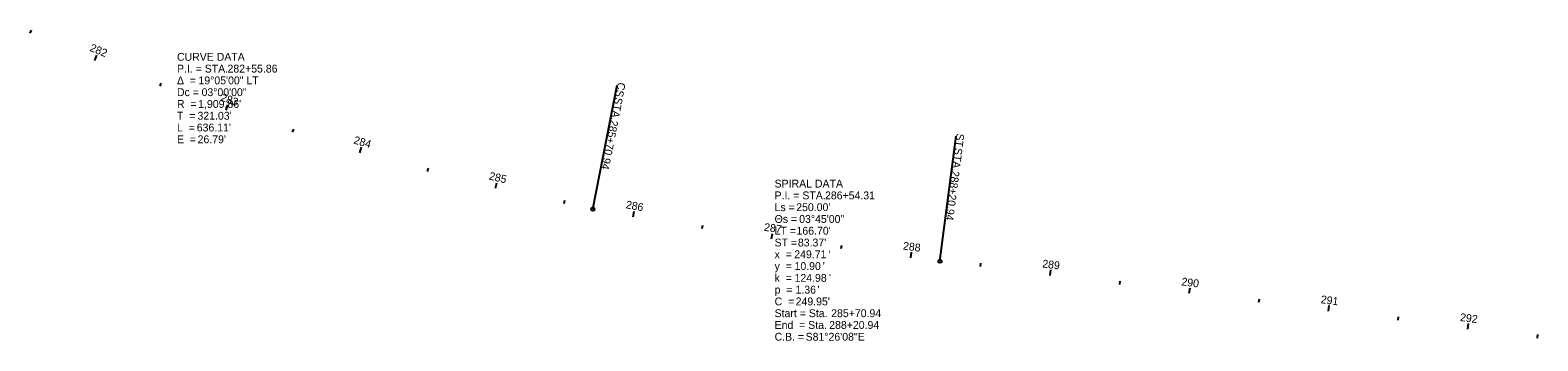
# Model space of a CAD drawing. Extents: x 1433976 to 1442459, y 450932 to 452534.
# Drawn here: x 1440307 to 1441381, y 451067 to 451289 of the extents above; entities that cross this region are included whole.
import ezdxf

# ---------------------------------------------------------------- set-up
doc = ezdxf.new("R2010")
doc.units = 0
for name, color, linetype in [('DT_X_Break_Line', 7, 'Continuous'), ('DT_X_Island', 7, 'Continuous'), ('DT_X_Terrain_Boundary', 7, 'Continuous')]:
    doc.layers.add(name, color=color, linetype=linetype)

msp = doc.modelspace()

# ---------------------------------------------------------------- linework, layer by layer
at = {"layer": 'DT_X_Break_Line'}
for p, q in [((1440707.8, 451161.3), (1440725.1, 451249.6)), ((1440955, 451124.1), (1440966.5, 451213.3))]:
    msp.add_line(p, q, dxfattribs=at)
for centre in [(1440707.8, 451161.3), (1440955, 451124.1)]:
    msp.add_circle(centre, 1.2, dxfattribs=at)
at = {"layer": 'DT_X_Terrain_Boundary'}
for p, q in [((1440306.9, 451286.8), (1440307.9, 451288.9)), ((1440353, 451267.3), (1440354.5, 451271)), ((1440399.5, 451249), (1440400.3, 451251.2)), ((1440446.5, 451231.9), (1440447.8, 451235.7)), ((1440493.9, 451216.1), (1440494.7, 451218.4)), ((1440541.8, 451201.5), (1440542.9, 451205.4)), ((1440589.9, 451188.2), (1440590.6, 451190.5)), ((1440638.5, 451176.2), (1440639.4, 451180.1)), ((1440687.3, 451165.4), (1440687.8, 451167.8)), ((1440736.4, 451155.9), (1440737.1, 451159.8)), ((1440785.7, 451147.5), (1440786.1, 451149.9)), ((1440835.1, 451140.1), (1440835.7, 451144)), ((1440884.6, 451133.2), (1440885, 451135.6)), ((1440934.2, 451126.7), (1440934.7, 451130.7)), ((1440983.8, 451120.4), (1440984.1, 451122.7)), ((1441033.4, 451114), (1441033.9, 451118)), ((1441083, 451107.6), (1441083.3, 451110)), ((1441132.6, 451101.3), (1441133.1, 451105.2)), ((1441182.2, 451094.9), (1441182.5, 451097.3)), ((1441231.8, 451088.5), (1441232.3, 451092.5)), ((1441281.4, 451082.2), (1441281.7, 451084.5)), ((1441331, 451075.8), (1441331.5, 451079.8)), ((1441380.6, 451069.4), (1441380.9, 451071.8))]:
    msp.add_line(p, q, dxfattribs=at)

# ---------------------------------------------------------------- texts
at = {"layer": 'DT_X_Break_Line'}
for s, rotation, p in [('CS', 258.9354, (1440725.6, 451252)), (' STA. ', 258.9354, (1440724, 451243.4)), ('285+70.94', 258.9354, (1440720.4, 451225.1)), ('ST', 262.6854, (1440966.8, 451215.5)), (' STA. ', 262.6854, (1440965.8, 451207.3)), ('288+20.94', 262.6854, (1440963.4, 451188.9))]:
    msp.add_text(s, height=5.6, rotation=rotation, dxfattribs=at).set_placement(p)
at = {"layer": 'DT_X_Island'}
for s, p in [('CURVE DATA', (1440411.5, 451267.1)), ('P.I. = STA. ', (1440411.5, 451258.7)), ('282+55.86', (1440447.5, 451258.7)), ('Δ  = ', (1440411.5, 451250.3)), ('19°05\'00" LT', (1440426.8, 451250.3)), ('Dc = ', (1440411.5, 451241.9)), ('03°00\'00"', (1440429, 451241.9)), ('R  = ', (1440411.5, 451233.5)), ("1,909.86'", (1440426.6, 451233.5)), ('T  = ', (1440411.5, 451225.1)), ('L  = ', (1440411.5, 451216.7)), ("636.11'", (1440425.6, 451216.7)), ("321.03'", (1440426.1, 451225.1)), ('E  = ', (1440411.5, 451208.3)), ("26.79'", (1440426.2, 451208.3)), ('SPIRAL DATA', (1440837.2, 451176.7)), ('P.I. = STA. ', (1440837.2, 451168.3)), ('286+54.31', (1440873.1, 451168.3)), ('Θs = ', (1440837.2, 451151.5)), ('Ls = ', (1440837.2, 451159.9)), ("250.00'", (1440852.6, 451159.9)), ('03°45\'00"', (1440854.7, 451151.5)), ('LT = ', (1440837.2, 451143.1)), ("166.70'", (1440852.8, 451143.1)), ('ST = ', (1440837.2, 451134.7)), ("83.37'", (1440853.8, 451134.7)), ('x  = ', (1440837.2, 451126.3)), ('249.71', (1440851.2, 451126.3)), ("'", (1440875.7, 451126.3)), ('y  = ', (1440837.2, 451117.9)), ('k  = ', (1440837.2, 451109.5)), ('10.90', (1440851.4, 451117.9)), ('124.98', (1440851.4, 451109.5)), ("'", (1440871.5, 451117.9)), ("'", (1440875.9, 451109.5)), ('p  = ', (1440837.2, 451101.1)), ('1.36', (1440852.1, 451101.1)), ("'", (1440867.7, 451101.1)), ('C  = ', (1440837.2, 451092.7)), ("249.95'", (1440852.2, 451092.7)), ('Start = Sta. ', (1440837.2, 451084.3)), ('End  = Sta. ', (1440837.2, 451075.9)), ('288+20.94', (1440876.1, 451075.9)), ('285+70.94', (1440877.5, 451084.3)), ('C.B. = ', (1440837.2, 451067.5)), ('S81°26\'08"E', (1440859.3, 451067.5))]:
    msp.add_text(s, height=5.6, dxfattribs=at).set_placement(p)
at = {"layer": 'DT_X_Terrain_Boundary'}
for s, rotation, p in [('282', 337.8072, (1440348.9, 451274.3)), ('283', 340.8072, (1440442.1, 451238.8)), ('284', 343.8072, (1440536.9, 451208.2)), ('285', 346.8072, (1440633.4, 451182.5)), ('286', 349.7565, (1440730.9, 451162)), ('287', 351.8078, (1440829.4, 451145.9)), ('288', 352.6591, (1440928.4, 451132.5)), ('289', 352.6854, (1441027.6, 451119.8)), ('290', 352.6854, (1441126.7, 451107)), ('291', 352.6854, (1441226, 451094.3)), ('292', 352.6854, (1441325.2, 451081.6))]:
    msp.add_text(s, height=5.6, rotation=rotation, dxfattribs=at).set_placement(p)

doc.saveas('drawing.dxf')
